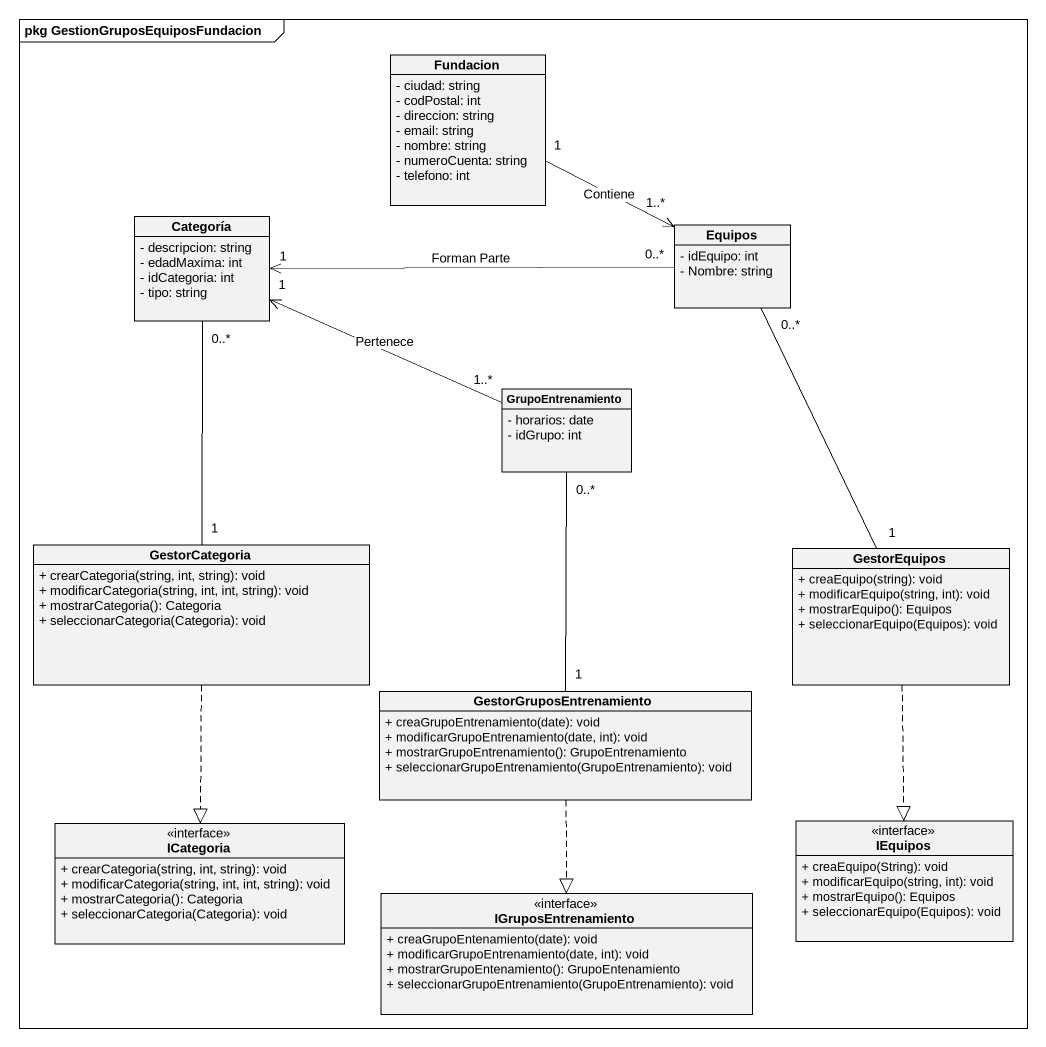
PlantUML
@startuml
mainframe pkg GestionGruposEquiposFundacion
hide circle
hide empty members
skinparam classAttributeIconSize 0
class Fundacion {
  - ciudad: string
  - codPostal: int
  - direccion: string
  - email: string
  - nombre: string
  - numeroCuenta: string
  - telefono: int
}
class Categoría {
  - descripcion: string
  - edadMaxima: int
  - idCategoria: int
  - tipo: string
}
class Equipos {
  - idEquipo: int
  - Nombre: string
}
class GrupoEntrenamiento {
  - horarios: date
  - idGrupo: int
}
class GestorCategoria {
  + crearCategoria(string, int, string): void
  + modificarCategoria(string, int, int, string): void
  + mostrarCategoria(): Categoria
  + seleccionarCategoria(Categoria): void
}
class GestorEquipos {
  + creaEquipo(string): void
  + modificarEquipo(string, int): void
  + mostrarEquipo(): Equipos
  + seleccionarEquipo(Equipos): void
}
class GestorGruposEntrenamiento {
  + creaGrupoEntrenamiento(date): void
  + modificarGrupoEntrenamiento(date, int): void
  + mostrarGrupoEntrenamiento(): GrupoEntrenamiento
  + seleccionarGrupoEntrenamiento(GrupoEntrenamiento): void
}
class ICategoria <<interface>> {
  + crearCategoria(string, int, string): void
  + modificarCategoria(string, int, int, string): void
  + mostrarCategoria(): Categoria
  + seleccionarCategoria(Categoria): void
}
class IEquipos <<interface>> {
  + creaEquipo(String): void
  + modificarEquipo(string, int): void
  + mostrarEquipo(): Equipos
  + seleccionarEquipo(Equipos): void
}
class IGruposEntrenamiento <<interface>> {
  + creaGrupoEntenamiento(date): void
  + modificarGrupoEntrenamiento(date, int): void
  + mostrarGrupoEntenamiento(): GrupoEntenamiento
  + seleccionarGrupoEntrenamiento(GrupoEntrenamiento): void
}
Categoría "1" <-right- "0..*" Equipos : Forman Parte
Categoría "0..*" -- "1" GestorCategoria
Equipos "1..*" <-left- "1" Fundacion : Contiene
Equipos "0..*" -- "1" GestorEquipos
GrupoEntrenamiento "1..*" -left-> "1" Categoría : Pertenece
GestorCategoria ..|> ICategoria
GestorEquipos ..|> IEquipos
GestorGruposEntrenamiento "1" -up- "0..*" GrupoEntrenamiento
GestorGruposEntrenamiento ..|> IGruposEntrenamiento
@enduml
